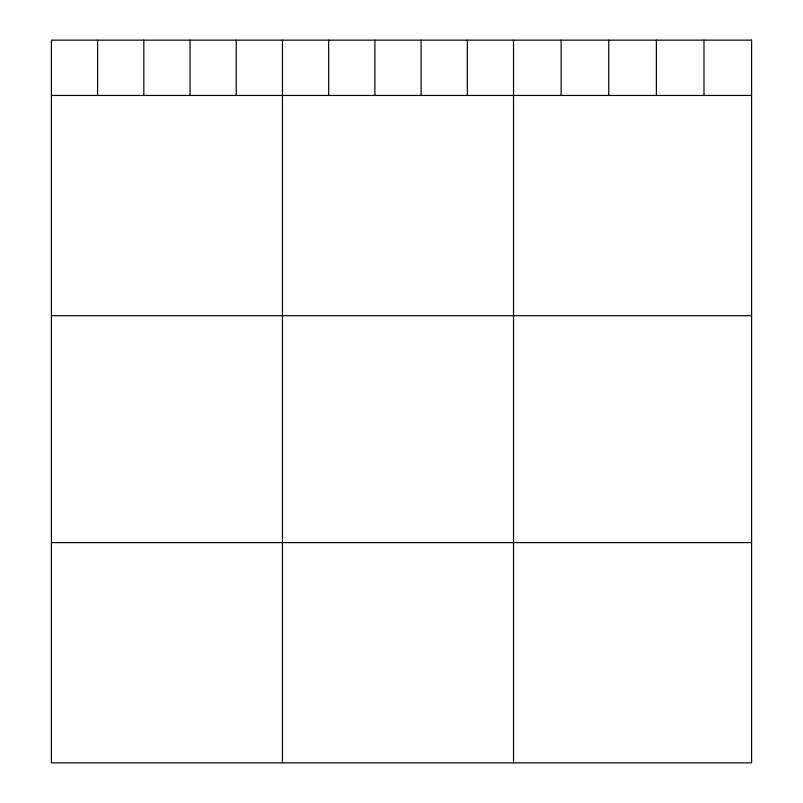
<?xml version="1.0" encoding="UTF-8"?>
<svg xmlns="http://www.w3.org/2000/svg" width="803" height="803" viewBox="0 0 803 803"><rect width="100%" height="100%" fill="white"/><g stroke="black" fill="none" stroke-linecap="round" stroke-linejoin="round"><path stroke-width="1.2" d="M51.402 95.447L751.598 95.447M51.402 315.689L751.598 315.689M51.402 542.607L751.598 542.607M703.99 40.15L703.99 95.447M656.372 40.15L656.372 95.447M608.754 40.15L608.754 95.447M561.146 40.15L561.146 95.447M513.529 40.15L513.529 762.85M467.316 40.15L467.316 95.447M421.103 40.15L421.103 95.447M374.891 40.15L374.891 95.447M328.678 40.15L328.678 95.447M282.465 40.15L282.465 762.85M236.253 40.15L236.253 95.447M190.04 40.15L190.04 95.447M143.827 40.15L143.827 95.447M97.615 40.15L97.615 95.447M751.598 40.15L51.402 40.15L51.402 762.85L751.598 762.85L751.598 40.15"/></g></svg>
